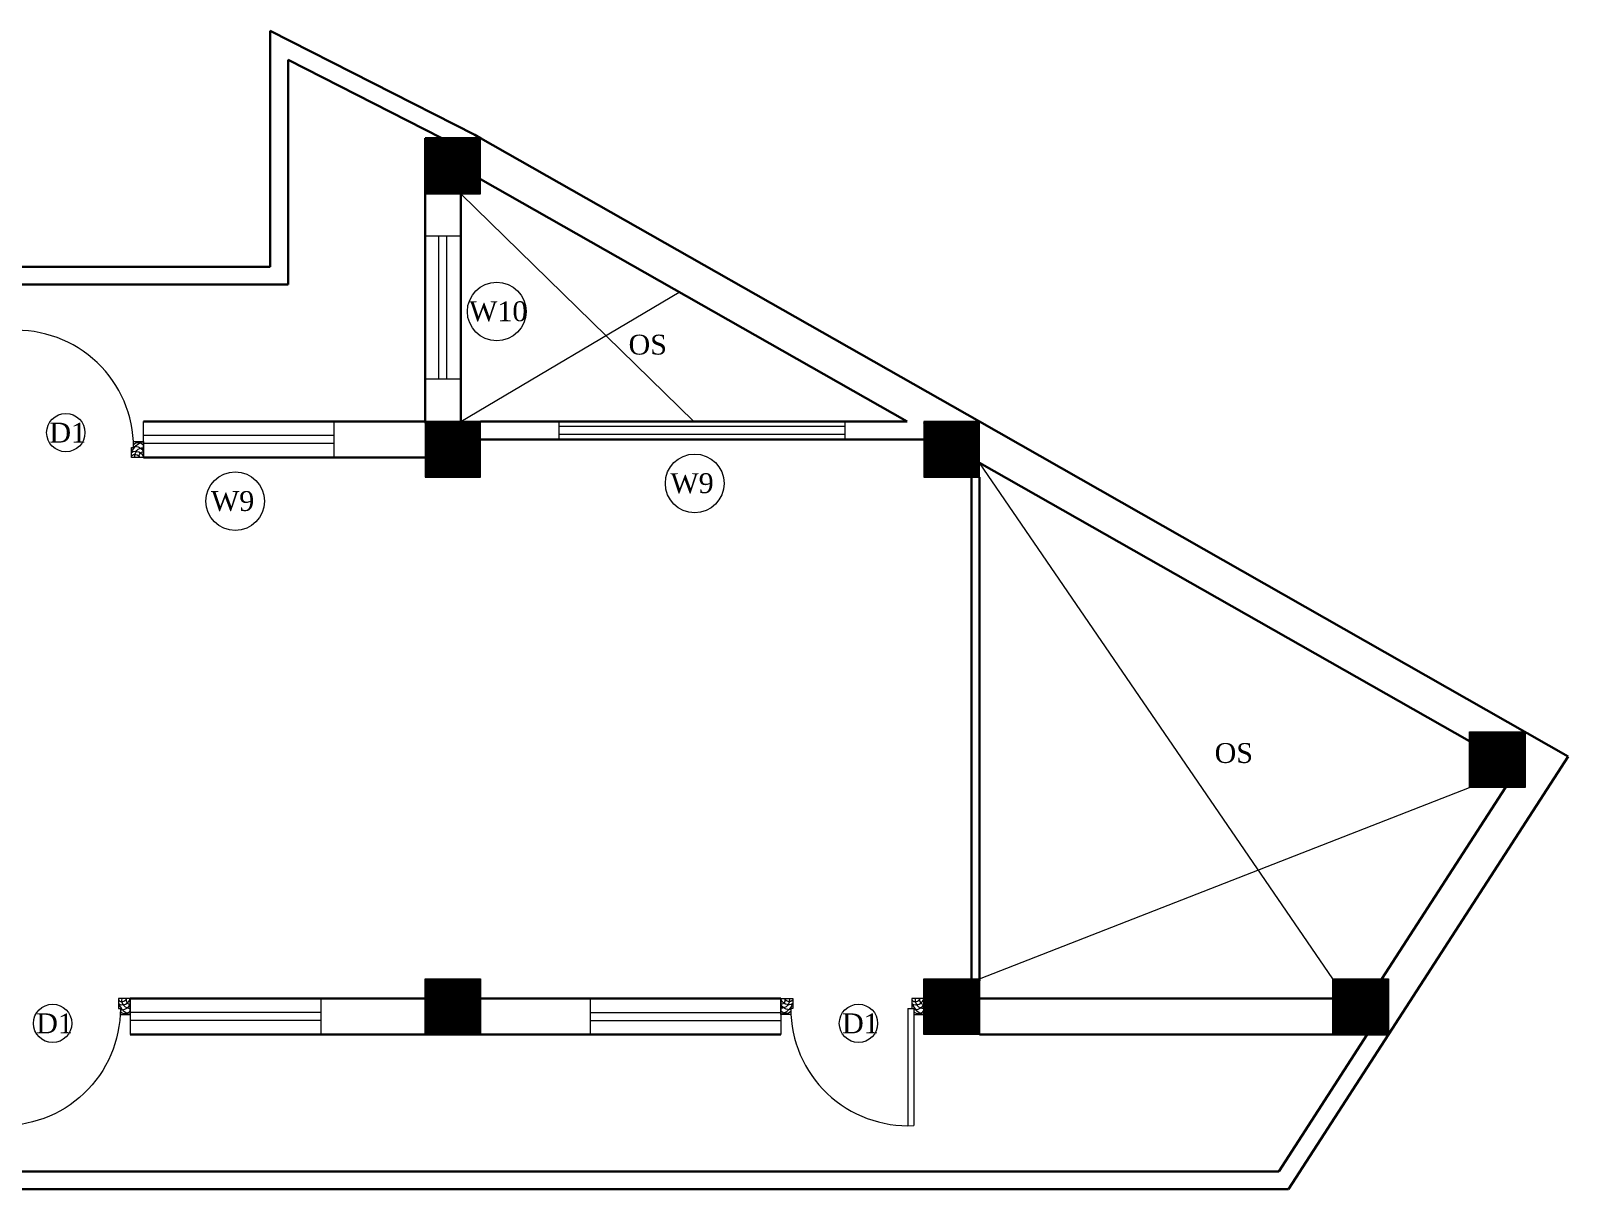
# Model space of a CAD drawing. Header units: inches. Extents: x 4069 to 291496, y -47643 to 12535.
# Drawn here: x 122594.9 to 122982, y -23224.1 to -22932.4 of the extents above; entities that cross this region are included whole.
import ezdxf

# ---------------------------------------------------------------- set-up
doc = ezdxf.new("R2010")
doc.units = ezdxf.units.IN
doc.header["$LTSCALE"] = 5
doc.header["$MEASUREMENT"] = 0
for name, color, linetype, lineweight in [('A-WALL', 7, 'Continuous', 9), ('DOOR', 62, 'Continuous', 0), ('Dw', 2, 'Continuous', 18)]:
    doc.layers.add(name, color=color, linetype=linetype, lineweight=lineweight)
doc.layers.add('TEXT', color=6, linetype='Continuous')
doc.layers.add('WALL', color=7, linetype='Continuous')
doc.styles.add('ordinary', font='times.ttf')

# ---------------------------------------------------------------- blocks, each defined once
blk = doc.blocks.new('A$C27B36B59')
at = {"layer": 'DOOR'}
for p, q in [((0, 4), (0, 0)), ((2.5, 4), (0, 4)), ((2.5, 2.5), (2.5, 4)), ((0, 0), (3, 0)), ((3, 2.5), (2.5, 2.5)), ((3, 0), (3, 2.5))]:
    blk.add_line(p, q, dxfattribs=at)
for centre, radius, start, end in [((-1.4, -0.54), 4.75, 22.1411, 72.838), ((1.34, 2.09), 1.64, 45.138, 144.8948), ((2.21, 0.3), 2.49, 83.3149, 152.658), ((0.13, 0.37), 2.05, 349.4875, 93.6805), ((1.96, -0.47), 2.01, 58.7447, 166.495), ((-0.06, 0.32), 1.13, 343.542, 86.947), ((2.08, -0.4), 1.17, 38.2816, 160.1519)]:
    blk.add_arc(centre, radius, start, end, dxfattribs=at)
blk = doc.blocks.new('D2')
at = {"layer": 'DOOR'}
for p, q in [((74473.95, 24047.59), (74473.95, 24018.09)), ((74473.95, 24047.59), (74475.45, 24047.59)), ((74475.45, 24047.59), (74475.45, 24018.13))]:
    blk.add_line(p, q, dxfattribs=at)
blk.add_arc((74473.95, 24047.59), 29.5, 180, 272.9146, dxfattribs=at)
at = {"layer": 'DOOR', "xscale": -1, "rotation": 180}
blk.add_blockref('A$C27B36B59', (74441.95, 24050.09), dxfattribs=at)
at = {"layer": 'DOOR', "rotation": 180}
blk.add_blockref('A$C27B36B59', (74477.95, 24050.09), dxfattribs=at)

msp = doc.modelspace()

# ---------------------------------------------------------------- hatches: boundary and pattern name
at = {"layer": 'A-WALL', "ltscale": 5}
h = msp.add_hatch(dxfattribs=at)
h.set_pattern_fill('ANSI31', color=256)
h.set_pattern_definition([(45, (98272.11346, -24612.12097), (-0.08838834765, 0.08838834765), [])])
h.paths.add_polyline_path([(122694.19148, -22973.39983), (122708.19148, -22973.39983), (122708.19148, -22959.39983), (122694.19148, -22959.39983)])
h = msp.add_hatch(dxfattribs=at)
h.set_pattern_fill('ANSI31', color=256)
h.set_pattern_definition([(45, (98272.11346, -24683.50437), (-0.08838834765, 0.08838834765), [])])
h.paths.add_polyline_path([(122694.19148, -23044.78323), (122708.19148, -23044.78323), (122708.19148, -23030.78323), (122694.19148, -23030.78323)])
h = msp.add_hatch(dxfattribs=at)
h.set_pattern_fill('ANSI31', color=256)
h.set_pattern_definition([(45, (98288.05914, -24683.50437), (-0.08838834765, 0.08838834765), [])])
h.paths.add_polyline_path([(122833.75827, -23044.78323), (122833.75827, -23030.78323), (122819.75827, -23030.78323), (122819.75827, -23044.78323)])
h = msp.add_hatch(dxfattribs=at)
h.set_pattern_fill('ANSI31', color=256)
h.set_pattern_definition([(45, (98425.44578, -24612.60722), (-0.08838834765, 0.08838834765), [])])
h.paths.add_polyline_path([(122957.14491, -23108.88608), (122957.14491, -23122.88608), (122971.14491, -23122.88608), (122971.14491, -23108.88608)])
h = msp.add_hatch(dxfattribs=at)
h.set_pattern_fill('ANSI31', color=256)
h.set_pattern_definition([(45, (98162.49235, -24674.7867), (-0.08838834765, 0.08838834765), [])])
h.paths.add_polyline_path([(122694.19148, -23171.06555), (122694.19148, -23185.06555), (122708.19148, -23185.06555), (122708.19148, -23171.06555)])
h = msp.add_hatch(dxfattribs=at)
h.set_pattern_fill('ANSI31', color=256)
h.set_pattern_definition([(45, (98288.05914, -24674.7867), (-0.08838834765, 0.08838834765), [])])
h.paths.add_polyline_path([(122819.75827, -23171.06555), (122819.75827, -23185.06555), (122833.75827, -23185.06555), (122833.75827, -23171.06555)])
h = msp.add_hatch(dxfattribs=at)
h.set_pattern_fill('ANSI31', color=256)
h.set_pattern_definition([(45, (98391.0684, -24674.7867), (-0.08838834765, 0.08838834765), [])])
h.paths.add_polyline_path([(122922.76754, -23171.06555), (122922.76754, -23185.06555), (122936.76754, -23185.06555), (122936.76754, -23171.06555)])

# ---------------------------------------------------------------- linework, layer by layer
at = {"layer": 'A-WALL', "lineweight": 30}
for p, q in [((122655.19148, -22932.36038), (122706.71767, -22958.56199)), ((122655.19148, -22932.36038), (122655.19148, -22991.78323)), ((122659.69148, -22939.69707), (122698.4375, -22959.39983)), ((122659.69148, -22939.69707), (122659.69148, -22996.28323)), ((122694.19148, -22959.39983), (122694.19148, -23030.78323)), ((122708.19148, -22959.39983), (122694.19148, -22959.39983)), ((122706.71767, -22958.56199), (122708.19148, -22959.39983)), ((122708.19148, -22959.39983), (122833.75827, -23030.78323)), ((122708.19148, -22969.75249), (122815.54744, -23030.78323)), ((122703.19148, -22973.39983), (122703.19148, -23030.78323)), ((122574.22949, -22991.78323), (122655.19148, -22991.78323)), ((122578.6241, -22996.28323), (122659.69148, -22996.28323)), ((122623.30521, -23030.78323), (122694.19148, -23030.78323)), ((122708.19148, -23030.78323), (122815.54744, -23030.78323)), ((122833.75827, -23030.78323), (122982.00415, -23115.05944)), ((122819.75827, -23035.28323), (122708.19148, -23035.28323)), ((122694.19148, -23039.78323), (122623.30521, -23039.78323)), ((122833.75827, -23041.13589), (122957.14491, -23111.27989)), ((122831.75827, -23044.78323), (122831.75827, -23171.56555)), ((122833.75827, -23044.78323), (122833.75827, -23171.56555)), ((122982.00415, -23115.05944), (122936.76754, -23185.06555)), ((122966.23125, -23122.88608), (122935.09859, -23171.06555)), ((122694.19148, -23176.06555), (122619.98061, -23176.06555)), ((122783.75827, -23176.06555), (122708.19148, -23176.06555)), ((122922.76754, -23176.06555), (122833.75827, -23176.06555)), ((122783.75827, -23185.06555), (122619.98061, -23185.06555)), ((122936.76754, -23185.06555), (122833.75827, -23185.06555)), ((122931.40979, -23185.06555), (122909.11655, -23219.56555)), ((122936.76754, -23185.06555), (122911.56648, -23224.06555)), ((122909.11655, -23219.56555), (122573.33246, -23219.56555)), ((122911.56648, -23224.06555), (122568.72455, -23224.06555))]:
    msp.add_line(p, q, dxfattribs=at)
at = {"layer": 'A-WALL', "ltscale": 5}
for p, q in [((122703.19148, -22973.39983), (122761.86946, -23030.78323)), ((122703.19148, -22984.09153), (122694.19148, -22984.09153)), ((122703.19148, -23030.78323), (122758.14017, -22998.1478)), ((122703.19148, -23020.09153), (122694.19148, -23020.09153)), ((122623.30521, -23039.78323), (122623.30521, -23030.78323)), ((122671.30521, -23039.78323), (122671.30521, -23030.78323)), ((122727.97487, -23035.28323), (122727.97487, -23030.78323)), ((122799.97487, -23035.28323), (122799.97487, -23030.78323)), ((122922.76754, -23171.06555), (122833.75827, -23041.13589)), ((122833.75827, -23171.06555), (122957.14491, -23122.88608)), ((122619.98061, -23176.06555), (122619.98061, -23185.06555)), ((122667.98061, -23176.06555), (122667.98061, -23185.06555)), ((122735.75827, -23176.06555), (122735.75827, -23185.06555)), ((122783.75827, -23176.06555), (122783.75827, -23185.06555)), ((122667.98061, -23179.56555), (122619.98061, -23179.56555)), ((122667.98061, -23181.56555), (122619.98061, -23181.56555)), ((122735.75827, -23179.56555), (122783.75827, -23179.56555)), ((122735.75827, -23181.56555), (122783.75827, -23181.56555))]:
    msp.add_line(p, q, dxfattribs=at)
for points in [[(122694.19148, -22973.39983), (122708.19148, -22973.39983), (122708.19148, -22959.39983), (122694.19148, -22959.39983)], [(122694.19148, -23044.78323), (122708.19148, -23044.78323), (122708.19148, -23030.78323), (122694.19148, -23030.78323)], [(122819.75827, -23044.78323), (122833.75827, -23044.78323), (122833.75827, -23030.78323), (122819.75827, -23030.78323)], [(122957.14491, -23108.88608), (122971.14491, -23108.88608), (122971.14491, -23122.88608), (122957.14491, -23122.88608)], [(122694.19148, -23171.06555), (122708.19148, -23171.06555), (122708.19148, -23185.06555), (122694.19148, -23185.06555)], [(122819.75827, -23171.06555), (122833.75827, -23171.06555), (122833.75827, -23185.06555), (122819.75827, -23185.06555)], [(122922.76754, -23171.06555), (122936.76754, -23171.06555), (122936.76754, -23185.06555), (122922.76754, -23185.06555)]]:
    msp.add_lwpolyline(points, close=True, dxfattribs=at)
for centre, radius in [((122712.23553, -23003.04931), 7.38406), ((122603.75282, -23033.55619), 4.82435), ((122762.07296, -23046.32666), 7.38406), ((122646.40958, -23050.82666), 7.38406), ((122600.42822, -23182.29259), 4.82435), ((122803.31066, -23182.29259), 4.82435)]:
    msp.add_circle(centre, radius, dxfattribs=at)
at = {"layer": 'Dw', "color": 3}
for p, q in [((122697.69148, -23020.09153), (122697.69148, -22984.09153)), ((122699.69148, -23020.09153), (122699.69148, -22984.09153)), ((122671.30521, -23034.28323), (122623.30521, -23034.28323)), ((122799.97487, -23032.03323), (122727.97487, -23032.03323)), ((122799.97487, -23034.03323), (122727.97487, -23034.03323)), ((122671.30521, -23036.28323), (122623.30521, -23036.28323))]:
    msp.add_line(p, q, dxfattribs=at)

# ---------------------------------------------------------------- block references
at = {"layer": 'WALL', "color": 2, "linetype": 'ByBlock', "rotation": 180.0000000001832}
msp.add_blockref('D2', (197065.25644, 1010.30469), dxfattribs=at)
at = {"layer": 'WALL', "color": 2, "linetype": 'ByBlock', "xscale": -1, "rotation": 359.9999999998169}
msp.add_blockref('D2', (197061.93184, -47226.15347), dxfattribs=at)
at = {"layer": 'WALL', "color": 2, "linetype": 'ByBlock'}
msp.add_blockref('D2', (48341.80704, -47226.15347), dxfattribs=at)

# ---------------------------------------------------------------- texts
at = {"layer": 'TEXT', "style": 'ordinary'}
for s, p in [('W10', (122705.27792, -23005.49343)), ('OS', (122745.42712, -23013.89449)), ('D1', (122599.62881, -23036.05078)), ('W9', (122755.95544, -23048.77078)), ('W9', (122640.29206, -23053.27078)), ('OS', (122892.97981, -23116.72515)), ('D1', (122596.30421, -23184.78718)), ('D1', (122799.18665, -23184.78718))]:
    msp.add_text(s, height=5, dxfattribs=at).set_placement(p)

doc.saveas('drawing.dxf')
